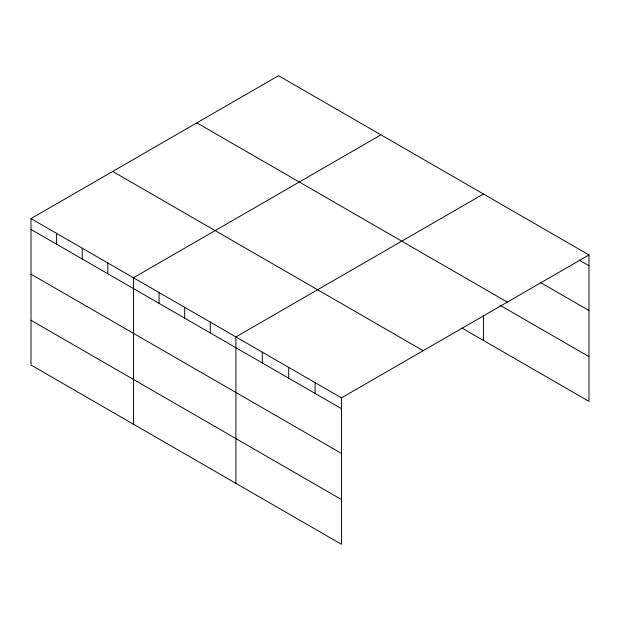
<?xml version="1.0" encoding="UTF-8"?>
<svg xmlns="http://www.w3.org/2000/svg" width="620" height="620" viewBox="0 0 620 620"><rect width="100%" height="100%" fill="white"/><g stroke="black" fill="none" stroke-linecap="round" stroke-linejoin="round"><path stroke-width="0.93" d="M31 218.604L341.473 397.862L341.473 544.298L31 365.048L31 218.604L278.527 75.702L589 254.952L589 401.396L461.954 328.042M380.982 134.85L133.455 277.76L133.455 424.204M483.437 194.006L235.91 336.916L235.91 483.352M341.473 397.862L589 254.952M579.103 260.051L589 265.763M540.346 282.425L589 310.519M196.842 122.861L507.315 302.111M499.929 305.211L589 356.632M112.685 171.446L423.158 350.695M31 229.415L341.473 408.665M31 274.179L341.473 453.429M31 320.292L341.473 499.542M483.437 315.688L483.437 340.45M315.084 382.625L315.084 393.429M288.695 367.389L288.695 378.2M262.306 352.152L262.306 362.964M210.296 322.121L210.296 332.932M184.683 307.334L184.683 318.145M159.069 292.547L159.069 303.358M107.841 262.973L107.841 273.784M82.227 248.186L82.227 258.997M56.614 233.399L56.614 244.21"/></g></svg>
